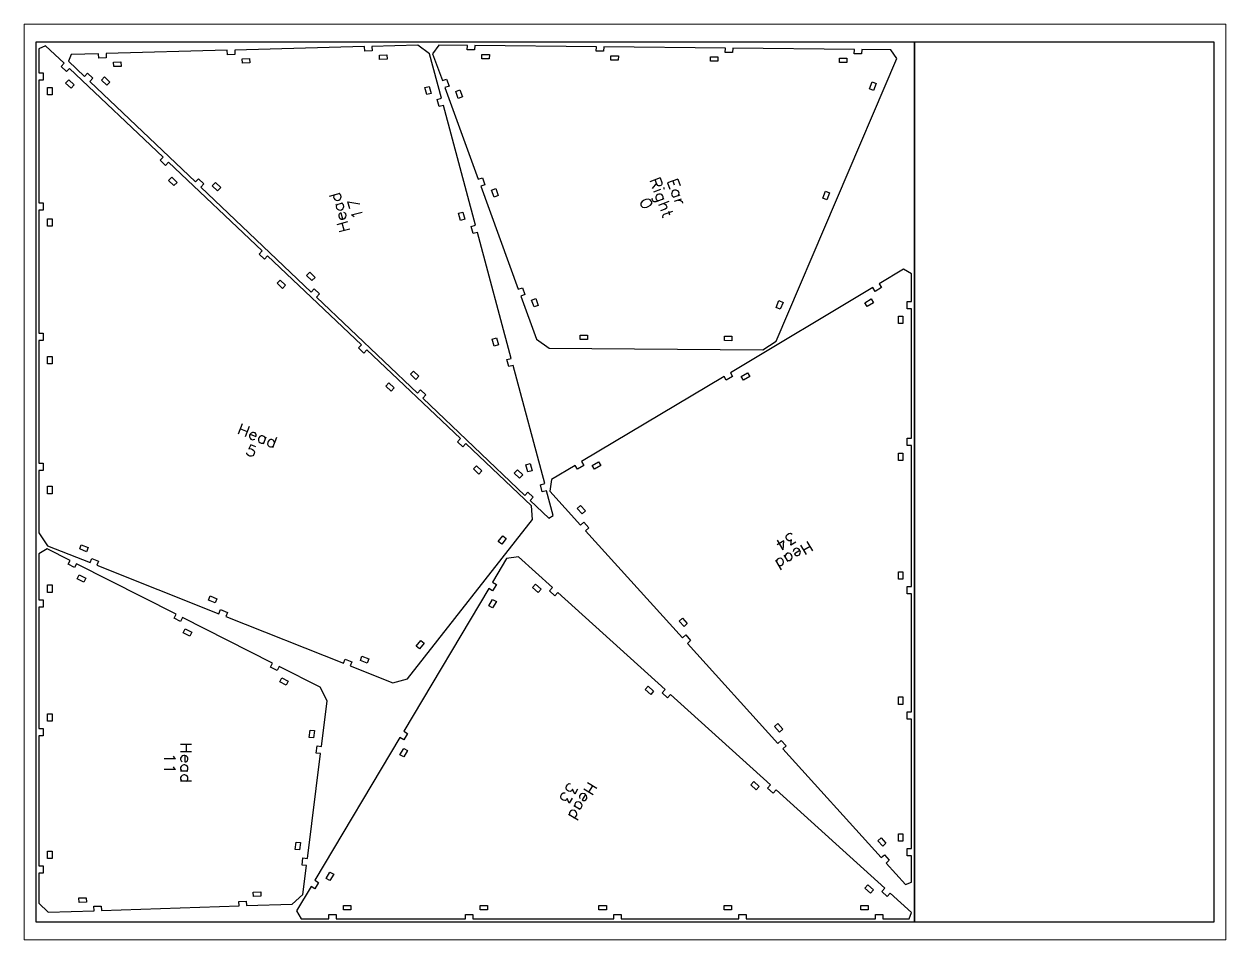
# Paper-space layout 'Layout' of a CAD drawing. Header units: millimetres, sheet in inches. Extents: x 0 to 10.5, y 0 to 8.
# The model-space entities are those that its viewports show. They can reach past a viewport. Long polylines and large blocks are cut down to what shows.
import ezdxf

# ---------------------------------------------------------------- set-up
doc = ezdxf.new("R2010")
doc.units = ezdxf.units.MM
doc.header["$MEASUREMENT"] = 0
for name, color, linetype, true_color in [('CuttingLine', 18, 'Continuous', 0x000000), ('ear_right_cuts', 7, 'Continuous', 0xffffff), ('ear_right_marks', 7, 'Continuous', 0xffffff), ('head_cuts', 7, 'Continuous', 0xffffff), ('head_marks', 7, 'Continuous', 0xffffff), ('Offcut', 18, 'Continuous', 0x000000), ('Sheet', 18, 'Continuous', 0x000000)]:
    doc.layers.add(name, color=color, linetype=linetype, true_color=true_color)

msp = doc.modelspace()

# ---------------------------------------------------------------- linework, layer by layer
at = {"layer": 'CuttingLine', "color": 18, "true_color": 0x000000}
msp.add_lwpolyline([(596.6, 0), (596.6, 597)], dxfattribs=at)
at = {"layer": 'ear_right_cuts', "color": 7, "true_color": 0xffffff}
for points in [[(269.42, 589.08), (276.02, 570.93), (278.84, 571.96), (280.55, 567.26), (277.73, 566.23), (300.39, 503.99), (303.21, 505.01), (304.92, 500.32), (302.1, 499.29), (327.55, 429.37), (330.37, 430.4), (332.08, 425.7), (329.26, 424.67), (339.91, 395.4), (348.43, 389.38), (493.68, 388.25), (502.52, 394.04), (584.44, 586.01), (580.59, 591.91), (560.7, 592.11), (560.67, 589.11), (555.67, 589.16), (555.7, 592.16), (473.12, 592.99), (473.09, 589.99), (468.09, 590.04), (468.12, 593.04), (385.54, 593.86), (385.51, 590.86), (380.51, 590.91), (380.54, 593.91), (297.96, 594.74), (297.93, 591.74), (292.93, 591.79), (292.96, 594.79), (273.6, 594.99)], [(307.9, 588.64), (307.87, 585.64), (302.87, 585.69), (302.9, 588.69)], [(395.48, 587.76), (395.45, 584.76), (390.45, 584.81), (390.48, 587.81)], [(463.06, 587.09), (463.03, 584.09), (458.03, 584.14), (458.06, 587.14)], [(550.64, 586.21), (550.61, 583.21), (545.61, 583.26), (545.64, 586.26)], [(285.08, 563.59), (287.9, 564.61), (289.61, 559.91), (286.79, 558.89)], [(568.66, 564.31), (565.9, 565.49), (567.86, 570.09), (570.62, 568.91)], [(309.45, 496.64), (312.27, 497.67), (313.98, 492.97), (311.16, 491.94)], [(536.98, 490.08), (534.22, 491.26), (536.18, 495.86), (538.94, 494.68)], [(336.61, 422.03), (339.43, 423.05), (341.14, 418.35), (338.32, 417.33)], [(505.3, 415.85), (502.54, 417.03), (504.51, 421.63), (507.27, 420.45)], [(369.63, 395.22), (369.65, 398.22), (374.65, 398.18), (374.63, 395.18)], [(467.57, 394.46), (467.6, 397.46), (472.6, 397.42), (472.57, 394.42)]]:
    msp.add_lwpolyline(points, close=True, dxfattribs=at)
at = {"layer": 'ear_right_marks', "color": 7, "true_color": 0xffffff}
for points in [[(423.87, 504.92), (416.82, 502.36)], [(421.37, 501.35), (418.53, 497.66)], [(421.61, 500.68), (420.51, 503.7)], [(422.31, 499.79), (421.61, 500.68)], [(422.77, 499.58), (422.31, 499.79)], [(423.56, 499.49), (422.77, 499.58)], [(424.23, 499.73), (423.56, 499.49)], [(423.87, 504.92), (424.97, 501.9)], [(424.78, 500.31), (424.23, 499.73)], [(425, 500.77), (424.78, 500.31)], [(424.97, 501.9), (425, 500.77)], [(426.31, 498.21), (426.1, 497.75)], [(426.77, 498), (426.31, 498.21)], [(426.55, 497.54), (426.77, 498)], [(435.85, 504.15), (428.81, 501.59)], [(428.81, 501.59), (430.39, 497.22)], [(432.5, 502.93), (433.47, 500.25)], [(435.85, 504.15), (437.44, 499.79)], [(413.11, 489.79), (411.55, 488.85)], [(414.11, 490.16), (413.11, 489.79)], [(415.91, 490.43), (414.11, 490.16)], [(417.16, 490.13), (415.91, 490.43)], [(417.87, 489.24), (417.16, 490.13)], [(418.5, 490.43), (418.59, 491.22)], [(418.87, 489.42), (418.5, 490.43)], [(424.08, 497.02), (419.38, 495.31)], [(420.94, 492.07), (420.85, 491.28)], [(420.85, 491.28), (421.22, 490.27)], [(421.37, 492.99), (420.94, 492.07)], [(426.4, 490.64), (421.03, 488.69)], [(421.22, 490.27), (421.8, 489.73)], [(422.25, 493.69), (421.37, 492.99)], [(421.8, 489.73), (422.71, 489.3)], [(422.92, 493.94), (422.25, 493.69)], [(424.05, 493.97), (422.92, 493.94)], [(424.97, 493.54), (424.05, 493.97)], [(425.55, 492.99), (424.97, 493.54)], [(425.4, 490.28), (425.82, 491.19)], [(425.92, 491.98), (425.55, 492.99)], [(425.82, 491.19), (425.92, 491.98)], [(426.1, 497.75), (426.55, 497.54)], [(431.71, 494.66), (431.61, 493.87)], [(431.61, 493.87), (431.98, 492.86)], [(432.13, 495.58), (431.71, 494.66)], [(431.98, 492.86), (432.56, 492.31)], [(433.02, 496.28), (432.13, 495.58)], [(437.17, 493.23), (432.47, 491.52)], [(432.56, 492.31), (433.48, 491.89)], [(433.69, 496.52), (433.02, 496.28)], [(438.15, 490.54), (433.45, 488.83)], [(434.82, 496.55), (433.69, 496.52)], [(435.73, 496.13), (434.82, 496.55)], [(436.31, 495.58), (435.73, 496.13)], [(436.13, 489.81), (437.26, 489.84)], [(436.16, 492.86), (436.59, 493.78)], [(436.68, 494.57), (436.31, 495.58)], [(436.59, 493.78), (436.68, 494.57)], [(437.26, 489.84), (438.18, 489.42)], [(411.55, 488.85), (410.79, 487.81)], [(410.79, 487.81), (410.82, 486.68)], [(410.82, 486.68), (411.06, 486.01)], [(411.06, 486.01), (411.77, 485.12)], [(411.77, 485.12), (413.02, 484.82)], [(413.02, 484.82), (414.82, 485.09)], [(414.82, 485.09), (415.82, 485.46)], [(415.82, 485.46), (417.38, 486.41)], [(417.38, 486.41), (418.14, 487.44)], [(418.11, 488.57), (417.87, 489.24)], [(418.14, 487.44), (418.11, 488.57)], [(419.45, 488.87), (418.87, 489.42)], [(419.91, 488.66), (419.45, 488.87)], [(421.03, 488.69), (419.91, 488.66)], [(429.73, 488.81), (422.68, 486.25)], [(427.38, 483.78), (424.03, 482.56)], [(426.04, 487.47), (427.41, 486.83)], [(432.17, 482.1), (426.47, 480.02)], [(428.27, 484.48), (427.38, 483.78)], [(427.41, 486.83), (427.99, 486.28)], [(427.99, 486.28), (428.36, 485.27)], [(428.36, 485.27), (428.27, 484.48)], [(429.46, 482.25), (430.31, 479.9)], [(438.18, 489.42), (438.76, 488.87)], [(438.76, 488.87), (439.12, 487.86)], [(425.58, 479.32), (425.49, 478.53)], [(425.49, 478.53), (425.74, 477.86)], [(426.47, 480.02), (425.58, 479.32)]]:
    msp.add_lwpolyline(points, dxfattribs=at)
at = {"layer": 'head_cuts', "color": 7, "true_color": 0xffffff}
for points in [[(7.9, 255.27), (36.85, 243.78), (37.96, 246.57), (42.61, 244.73), (41.5, 241.94), (124.28, 209.08), (125.39, 211.87), (130.04, 210.02), (128.93, 207.24), (208.81, 175.53), (209.92, 178.32), (214.57, 176.47), (213.46, 173.69), (242.41, 162.19), (252.24, 164.85), (337.21, 273.07), (336.51, 282.43), (291.98, 324.57), (289.92, 322.39), (286.29, 325.82), (288.35, 328), (224.69, 388.24), (222.63, 386.06), (219, 389.5), (221.06, 391.68), (157.4, 451.91), (155.34, 449.74), (151.71, 453.17), (153.77, 455.35), (90.11, 515.59), (88.05, 513.41), (84.42, 516.85), (86.48, 519.03), (22.82, 579.26), (20.76, 577.08), (17.12, 580.52), (19.19, 582.7), (6.61, 594.6), (2, 592.61), (2, 576.33), (5, 576.33), (5, 571.33), (2, 571.33), (2, 487.97), (5, 487.97), (5, 482.97), (2, 482.97), (2, 399.6), (5, 399.6), (5, 394.6), (2, 394.6), (2, 311.23), (5, 311.23), (5, 306.23), (2, 306.23), (2, 263.97)], [(351.29, 275.7), (346.77, 292.58), (343.87, 291.8), (342.58, 296.63), (345.48, 297.41), (323.99, 377.61), (321.09, 376.83), (319.8, 381.66), (322.69, 382.44), (299.79, 467.9), (296.89, 467.12), (295.6, 471.95), (298.5, 472.73), (276.69, 554.12), (273.79, 553.34), (272.5, 558.17), (275.4, 558.95), (267.33, 589.04), (259.34, 595), (228.2, 594.17), (228.28, 591.17), (223.29, 591.04), (223.21, 594.04), (135, 591.68), (135.08, 588.68), (130.08, 588.55), (130, 591.55), (47.65, 589.35), (47.73, 586.35), (42.73, 586.22), (42.65, 589.22), (23.98, 588.72), (22.23, 584.17), (33.12, 573.81), (35.19, 575.98), (38.81, 572.54), (36.74, 570.36), (108.44, 502.16), (110.51, 504.33), (114.13, 500.89), (112.06, 498.71), (186.98, 427.44), (189.05, 429.62), (192.67, 426.17), (190.6, 424), (259.07, 358.86), (261.14, 361.03), (264.76, 357.59), (262.7, 355.41), (332.05, 289.43), (334.12, 291.61), (337.74, 288.16), (335.67, 285.99), (348.34, 273.94)], [(238.36, 588.44), (238.44, 585.44), (233.44, 585.31), (233.36, 588.3)], [(57.8, 583.62), (57.88, 580.62), (52.88, 580.49), (52.8, 583.49)], [(145.16, 585.95), (145.24, 582.95), (140.24, 582.82), (140.16, 585.82)], [(25.96, 568.03), (23.9, 565.85), (20.26, 569.29), (22.33, 571.47)], [(44.5, 571.27), (46.57, 573.44), (50.19, 569.99), (48.12, 567.82)], [(8, 566.33), (11, 566.33), (11, 561.33), (8, 561.33)], [(268.31, 562.22), (265.41, 561.45), (264.12, 566.28), (267.01, 567.05)], [(95.86, 501.88), (93.8, 499.7), (90.17, 503.14), (92.23, 505.32)], [(119.82, 499.61), (121.89, 501.79), (125.51, 498.34), (123.44, 496.17)], [(291.18, 476.87), (288.28, 476.09), (286.99, 480.92), (289.88, 481.7)], [(8, 477.08), (11, 477.08), (11, 472.08), (8, 472.08)], [(183.87, 438.68), (185.94, 440.86), (189.56, 437.41), (187.49, 435.24)], [(589.15, 442.9), (572.66, 433.05), (574.19, 430.48), (569.9, 427.92), (568.36, 430.49), (471.53, 372.69), (473.07, 370.12), (468.77, 367.55), (467.24, 370.13), (370.4, 312.33), (371.94, 309.75), (367.65, 307.19), (366.11, 309.77), (350.12, 300.22), (348.93, 292.26), (369.82, 269.15), (372.04, 271.17), (375.4, 267.46), (373.17, 265.45), (438.96, 192.69), (441.19, 194.7), (444.54, 190.99), (442.32, 188.98), (503.76, 121.04), (505.98, 123.05), (509.33, 119.34), (507.11, 117.33), (573.85, 43.52), (576.08, 45.53), (579.43, 41.82), (577.21, 39.81), (590.34, 25.28), (594.6, 26.92), (594.6, 44.78), (591.6, 44.78), (591.6, 49.78), (594.6, 49.78), (594.6, 137.58), (591.6, 137.58), (591.6, 142.58), (594.6, 142.58), (594.6, 222.55), (591.6, 222.55), (591.6, 227.55), (594.6, 227.55), (594.6, 323.18), (591.6, 323.18), (591.6, 328.18), (594.6, 328.18), (594.6, 415.98), (591.6, 415.98), (591.6, 420.98), (594.6, 420.98), (594.6, 439.8)], [(169.58, 432.12), (167.52, 429.94), (163.89, 433.38), (165.95, 435.56)], [(567.14, 422.78), (568.68, 420.2), (564.39, 417.64), (562.85, 420.21)], [(588.6, 405.98), (585.6, 405.98), (585.6, 410.98), (588.6, 410.98)], [(314.05, 391.51), (311.15, 390.73), (309.86, 395.56), (312.76, 396.34)], [(8, 383.6), (11, 383.6), (11, 378.6), (8, 378.6)], [(254.36, 371.63), (256.42, 373.8), (260.05, 370.36), (257.98, 368.18)], [(483.19, 372.67), (484.73, 370.09), (480.43, 367.53), (478.9, 370.1)], [(243.31, 362.36), (241.24, 360.19), (237.61, 363.62), (239.67, 365.8)], [(336.92, 306.16), (334.02, 305.38), (332.73, 310.21), (335.63, 310.98)], [(382.06, 312.3), (383.6, 309.73), (379.31, 307.16), (377.77, 309.74)], [(588.6, 313.18), (585.6, 313.18), (585.6, 318.18), (588.6, 318.18)], [(302.77, 306.09), (300.71, 303.91), (297.08, 307.35), (299.14, 309.53)], [(324.84, 304.58), (326.91, 306.75), (330.53, 303.3), (328.46, 301.13)], [(8, 295.57), (11, 295.57), (11, 290.57), (8, 290.57)], [(367.56, 280.6), (369.79, 282.61), (373.14, 278.9), (370.92, 276.89)], [(316.34, 256.2), (313.98, 258.06), (317.07, 261.99), (319.43, 260.14)], [(2, 249.74), (2.01, 218.59), (5.01, 218.59), (5.01, 213.59), (2.01, 213.59), (2.02, 131.21), (5.02, 131.21), (5.02, 126.21), (2.02, 126.21), (2.04, 37.97), (5.04, 37.97), (5.04, 32.97), (2.04, 32.97), (2.04, 12.6), (8.39, 6.46), (39.52, 7.5), (39.42, 10.5), (44.42, 10.66), (44.52, 7.67), (137.97, 10.78), (137.87, 13.78), (142.87, 13.94), (142.97, 10.94), (174.1, 11.98), (181.24, 18.49), (183.71, 38.08), (180.74, 38.46), (181.36, 43.42), (184.34, 43.04), (193.3, 114.1), (190.33, 114.47), (190.95, 119.43), (193.93, 119.06), (197.83, 149.96), (192.96, 159.14), (165.19, 173.24), (163.83, 170.56), (159.37, 172.83), (160.73, 175.5), (99.65, 206.51), (98.3, 203.84), (93.84, 206.1), (95.2, 208.77), (27.72, 243.03), (26.36, 240.36), (21.9, 242.62), (23.26, 245.3), (7.66, 253.22)], [(29.77, 253.05), (30.88, 255.84), (35.53, 253.99), (34.42, 251.2)], [(319.66, 246.48), (310.11, 230.49), (312.69, 228.95), (310.13, 224.66), (307.55, 226.2), (249.75, 129.37), (252.33, 127.83), (249.77, 123.53), (247.19, 125.07), (189.39, 28.24), (191.97, 26.7), (189.4, 22.41), (186.83, 23.95), (176.98, 7.45), (180.08, 2), (198.91, 2), (198.91, 5), (203.91, 5), (203.91, 2), (291.71, 2), (291.71, 5), (296.71, 5), (296.71, 2), (392.33, 2), (392.33, 5), (397.33, 5), (397.33, 2), (477.31, 2), (477.31, 5), (482.31, 5), (482.31, 2), (570.11, 2), (570.11, 5), (575.11, 5), (575.11, 2), (592.96, 2), (594.6, 6.26), (580.07, 19.39), (578.06, 17.17), (574.35, 20.52), (576.37, 22.75), (502.56, 89.49), (500.54, 87.27), (496.83, 90.62), (498.85, 92.84), (430.9, 154.29), (428.89, 152.06), (425.18, 155.41), (427.19, 157.64), (354.44, 223.43), (352.42, 221.2), (348.71, 224.56), (350.73, 226.78), (327.62, 247.67)], [(588.6, 232.55), (585.6, 232.55), (585.6, 237.55), (588.6, 237.55)], [(8, 228.59), (11, 228.59), (11, 223.59), (8, 223.59)], [(33.92, 233.16), (32.56, 230.48), (28.1, 232.75), (29.46, 235.42)], [(342.99, 225.69), (340.98, 223.46), (337.27, 226.81), (339.29, 229.04)], [(117.2, 218.35), (118.31, 221.13), (122.96, 219.29), (121.85, 216.5)], [(310.14, 218.83), (312.72, 217.29), (310.15, 213), (307.58, 214.54)], [(436.7, 204.13), (438.93, 206.14), (442.28, 202.44), (440.06, 200.42)], [(105.85, 196.63), (104.5, 193.96), (100.04, 196.22), (101.4, 198.9)], [(260.58, 185.19), (258.22, 187.04), (261.31, 190.97), (263.66, 189.12)], [(220.32, 177.42), (221.43, 180.21), (226.07, 178.36), (224.97, 175.57)], [(171.39, 163.36), (170.03, 160.69), (165.57, 162.95), (166.93, 165.63)], [(419.46, 156.54), (417.45, 154.32), (413.74, 157.67), (415.75, 159.9)], [(588.6, 147.58), (585.6, 147.58), (585.6, 152.58), (588.6, 152.58)], [(8.02, 141.21), (11.02, 141.21), (11.02, 136.21), (8.02, 136.21)], [(501.5, 132.48), (503.72, 134.49), (507.08, 130.78), (504.85, 128.77)], [(188.6, 124.77), (185.63, 125.14), (186.25, 130.1), (189.23, 129.73)], [(249.78, 117.7), (252.35, 116.17), (249.79, 111.87), (247.22, 113.41)], [(491.11, 91.75), (489.1, 89.52), (485.39, 92.88), (487.41, 95.1)], [(588.6, 54.78), (585.6, 54.78), (585.6, 59.78), (588.6, 59.78)], [(179.01, 48.76), (176.04, 49.13), (176.66, 54.09), (179.64, 53.72)], [(571.6, 54.96), (573.82, 56.97), (577.18, 53.26), (574.95, 51.25)], [(8.04, 47.97), (11.04, 47.97), (11.04, 42.97), (8.04, 42.97)], [(199.67, 33.75), (202.24, 32.21), (199.68, 27.92), (197.1, 29.46)], [(568.63, 21.65), (566.62, 19.43), (562.91, 22.78), (564.92, 25)], [(29.33, 13.16), (29.23, 16.16), (34.23, 16.33), (34.33, 13.33)], [(147.77, 17.11), (147.67, 20.1), (152.66, 20.27), (152.76, 17.27)], [(208.91, 8), (208.91, 11), (213.91, 11), (213.91, 8)], [(301.71, 8), (301.71, 11), (306.71, 11), (306.71, 8)], [(382.33, 8), (382.33, 11), (387.33, 11), (387.33, 8)], [(467.31, 8), (467.31, 11), (472.31, 11), (472.31, 8)], [(560.11, 8), (560.11, 11), (565.11, 11), (565.11, 8)]]:
    msp.add_lwpolyline(points, close=True, dxfattribs=at)
at = {"layer": 'head_marks', "color": 7, "true_color": 0xffffff}
for points in [[(199.42, 492.62), (206.66, 494.57)], [(202.36, 492.67), (202.2, 491.89)], [(202.2, 491.89), (202.48, 490.86)], [(202.87, 493.55), (202.36, 492.67)], [(202.48, 490.86), (203.01, 490.26)], [(203.01, 490.26), (203.88, 489.75)], [(203.88, 489.75), (205.01, 489.69)], [(205.01, 489.69), (205.7, 489.87)], [(206.5, 493.78), (205.63, 494.29)], [(205.7, 489.87), (206.64, 490.49)], [(207.03, 493.19), (206.5, 493.78)], [(206.64, 490.49), (207.15, 491.37)], [(207.31, 492.15), (207.03, 493.19)], [(207.15, 491.37), (207.31, 492.15)], [(203.59, 486.72), (208.42, 488.01)], [(204.12, 486.12), (203.96, 485.34)], [(203.96, 485.34), (204.23, 484.3)], [(204.62, 486.99), (204.12, 486.12)], [(204.23, 484.3), (204.76, 483.71)], [(204.76, 483.71), (205.64, 483.2)], [(205.64, 483.2), (206.77, 483.13)], [(206.77, 483.13), (207.46, 483.32)], [(208.26, 487.23), (207.38, 487.73)], [(207.46, 483.32), (208.4, 483.94)], [(208.79, 486.63), (208.26, 487.23)], [(208.4, 483.94), (208.9, 484.81)], [(209.06, 485.6), (208.79, 486.63)], [(208.9, 484.81), (209.06, 485.6)], [(209.92, 481.02), (209.05, 481.52)], [(211.84, 488.74), (220.01, 487.24)], [(213.14, 483.92), (211.84, 488.74)], [(214.25, 479.78), (221.49, 481.72)], [(204.59, 473.31), (211.84, 475.25)], [(205.78, 479.91), (205.62, 479.13)], [(205.62, 479.13), (205.9, 478.09)], [(206.03, 480.35), (205.78, 479.91)], [(205.9, 478.09), (206.43, 477.5)], [(206.63, 480.88), (206.03, 480.35)], [(206.43, 477.5), (207.3, 476.99)], [(207.32, 481.06), (206.63, 480.88)], [(207.3, 476.99), (208.43, 476.92)], [(208.43, 476.92), (207.32, 481.06)], [(209.34, 469.4), (208.04, 474.23)], [(208.43, 476.92), (209.12, 477.11)], [(209.12, 477.11), (210.06, 477.73)], [(210.45, 480.42), (209.92, 481.02)], [(210.06, 477.73), (210.57, 478.6)], [(210.73, 479.39), (210.45, 480.42)], [(210.57, 478.6), (210.73, 479.39)], [(215.56, 479.02), (214.25, 479.78)], [(216.09, 478.42), (215.56, 479.02)], [(205.89, 468.48), (213.13, 470.42)], [(140.17, 337.96), (137.41, 330.99)], [(138.85, 334.64), (143.5, 332.8)], [(144.82, 336.12), (142.05, 329.15)], [(145.17, 330.22), (145.1, 329.09)], [(145.1, 329.09), (145.5, 328.16)], [(145.43, 330.88), (145.17, 330.22)], [(146.16, 331.74), (145.43, 330.88)], [(145.43, 330.88), (149.41, 329.3)], [(145.5, 328.16), (146.04, 327.57)], [(146.04, 327.57), (147.03, 327.17)], [(147.09, 332.15), (146.16, 331.74)], [(147.03, 327.17), (147.83, 327.24)], [(147.88, 332.21), (147.09, 332.15)], [(147.83, 327.24), (148.76, 327.64)], [(148.88, 331.82), (147.88, 332.21)], [(149.41, 331.22), (148.88, 331.82)], [(149.61, 330.76), (149.41, 331.22)], [(149.41, 329.3), (149.68, 329.96)], [(149.68, 329.96), (149.61, 330.76)], [(151.14, 327.85), (151.08, 326.72)], [(151.08, 326.72), (151.48, 325.79)], [(151.41, 328.51), (151.14, 327.85)], [(152.13, 329.37), (151.41, 328.51)], [(153.06, 329.77), (152.13, 329.37)], [(153.86, 329.84), (153.06, 329.77)], [(154.85, 329.45), (153.86, 329.84)], [(156.18, 328.92), (154.34, 324.27)], [(155.38, 328.85), (154.85, 329.45)], [(155.78, 327.92), (155.38, 328.85)], [(158.44, 326.87), (157.71, 326.01)], [(159.37, 327.27), (158.44, 326.87)], [(160.16, 327.34), (159.37, 327.27)], [(161.16, 326.95), (160.16, 327.34)], [(163.41, 328.74), (160.64, 321.77)], [(161.69, 326.35), (161.16, 326.95)], [(143.24, 317.61), (143.17, 318.41)], [(146.07, 323.79), (144.56, 320.93)], [(144.56, 320.93), (145.02, 321.13)], [(145.02, 321.13), (146.15, 321.07)], [(149.39, 322.47), (146.07, 323.79)], [(146.15, 321.07), (147.14, 320.67)], [(147.14, 320.67), (148.01, 319.95)], [(148.01, 319.95), (148.41, 319.02)], [(148.41, 319.02), (148.34, 317.89)], [(151.48, 325.79), (152.01, 325.2)], [(152.01, 325.2), (153.01, 324.8)], [(153.01, 324.8), (153.8, 324.87)], [(153.8, 324.87), (154.73, 325.27)], [(157.45, 325.34), (157.39, 324.22)], [(157.39, 324.22), (157.79, 323.29)], [(157.71, 326.01), (157.45, 325.34)], [(157.79, 323.29), (158.32, 322.69)], [(158.32, 322.69), (159.32, 322.3)], [(159.32, 322.3), (160.11, 322.37)], [(160.11, 322.37), (161.04, 322.77)], [(162.09, 325.42), (161.69, 326.35)], [(143.44, 317.15), (143.24, 317.61)], [(144.3, 316.42), (143.44, 317.15)], [(145.3, 316.02), (144.3, 316.42)], [(146.43, 315.96), (145.3, 316.02)], [(147.35, 316.36), (146.43, 315.96)], [(148.08, 317.23), (147.35, 316.36)], [(148.34, 317.89), (148.08, 317.23)], [(509.33, 261.13), (509.58, 262.11)], [(509.57, 260.03), (509.33, 261.13)], [(509.58, 262.11), (510.31, 262.97)], [(510.31, 262.97), (511.23, 263.51)], [(511.23, 263.51), (512.34, 263.76)], [(512.34, 263.76), (512.82, 263.63)], [(512.82, 263.63), (513.5, 263.2)], [(507.91, 258.62), (503.31, 255.88)], [(507.41, 252.5), (503.57, 258.94)], [(507.41, 252.5), (507.91, 258.62)], [(509.94, 259.41), (509.57, 260.03)], [(510.79, 258.68), (509.94, 259.41)], [(511.28, 258.55), (510.79, 258.68)], [(512.08, 258.61), (511.28, 258.55)], [(513, 259.16), (512.08, 258.61)], [(512.62, 255.61), (513, 259.16)], [(516, 257.62), (512.62, 255.61)], [(515.8, 253.43), (514.88, 252.88)], [(516.59, 253.49), (515.8, 253.43)], [(517.57, 253.24), (516.59, 253.49)], [(518.43, 252.5), (517.57, 253.24)], [(523.32, 249.19), (519.48, 255.63)], [(525.78, 254.81), (521.49, 252.25)], [(527.61, 251.75), (523.77, 258.19)], [(506.15, 238.93), (502.3, 245.37)], [(503.1, 245.43), (502.85, 244.45)], [(503.53, 246.11), (503.1, 245.43)], [(504.45, 246.66), (503.53, 246.11)], [(505.25, 246.72), (504.45, 246.66)], [(506.23, 246.47), (505.25, 246.72)], [(507.08, 245.73), (506.23, 246.47)], [(507.45, 245.12), (507.08, 245.73)], [(507.69, 244.01), (507.45, 245.12)], [(510.69, 244.56), (508.13, 248.85)], [(508.93, 248.91), (508.68, 247.93)], [(509.36, 249.58), (508.93, 248.91)], [(510.28, 250.13), (509.36, 249.58)], [(510.14, 245.48), (511.12, 245.23)], [(511.07, 250.19), (510.28, 250.13)], [(512.05, 249.95), (511.07, 250.19)], [(511.12, 245.23), (511.92, 245.29)], [(511.92, 245.29), (512.84, 245.84)], [(512.91, 249.21), (512.05, 249.95)], [(512.84, 245.84), (513.27, 246.51)], [(513.27, 248.6), (512.91, 249.21)], [(513.52, 247.49), (513.27, 248.6)], [(513.27, 246.51), (513.52, 247.49)], [(514.45, 252.21), (514.2, 251.23)], [(514.88, 252.88), (514.45, 252.21)], [(518.79, 251.89), (515.11, 249.69)], [(515.11, 249.69), (515.48, 249.08)], [(515.48, 249.08), (516.15, 248.65)], [(516.15, 248.65), (516.64, 248.53)], [(516.64, 248.53), (517.44, 248.59)], [(517.44, 248.59), (518.36, 249.14)], [(518.36, 249.14), (518.79, 249.81)], [(518.79, 251.89), (518.43, 252.5)], [(519.04, 250.79), (518.79, 251.89)], [(518.79, 249.81), (519.04, 250.79)], [(504.32, 242), (505.3, 241.75)], [(505.3, 241.75), (506.09, 241.81)], [(506.09, 241.81), (507.01, 242.36)], [(507.01, 242.36), (507.44, 243.04)], [(507.44, 243.04), (507.69, 244.01)], [(105.74, 120.39), (98.24, 120.39)], [(105.74, 115.39), (98.24, 115.39)], [(102.17, 120.39), (102.17, 115.39)], [(94.74, 110.57), (87.24, 110.57)], [(93.31, 112.35), (93.67, 111.64)], [(93.67, 111.64), (94.74, 110.57)], [(98.6, 111.82), (98.24, 111.1)], [(98.24, 111.1), (98.24, 110.03)], [(98.24, 110.03), (98.6, 109.32)], [(99.31, 112.53), (98.6, 111.82)], [(98.6, 109.32), (99.31, 108.6)], [(99.31, 106.1), (98.6, 105.39)], [(100.38, 112.89), (99.31, 112.53)], [(100.38, 106.46), (99.31, 106.1)], [(101.1, 112.89), (100.38, 112.89)], [(101.1, 106.46), (100.38, 106.46)], [(101.1, 112.89), (101.1, 108.6)], [(102.17, 112.53), (101.1, 112.89)], [(101.1, 108.6), (101.81, 108.6)], [(102.17, 106.1), (101.1, 106.46)], [(101.81, 108.6), (102.52, 108.96)], [(102.88, 111.82), (102.17, 112.53)], [(102.88, 105.39), (102.17, 106.1)], [(102.52, 108.96), (102.88, 109.32)], [(103.24, 111.1), (102.88, 111.82)], [(102.88, 109.32), (103.24, 110.03)], [(103.24, 110.03), (103.24, 111.1)], [(94.74, 103.42), (87.24, 103.42)], [(93.31, 105.21), (93.67, 104.5)], [(93.67, 104.5), (94.74, 103.42)], [(98.6, 105.39), (98.24, 104.67)], [(98.24, 104.67), (98.24, 103.6)], [(98.24, 103.6), (98.6, 102.89)], [(103.24, 102.17), (98.24, 102.17)], [(98.6, 98.6), (98.24, 97.89)], [(98.6, 102.89), (99.31, 102.17)], [(99.31, 99.32), (98.6, 98.6)], [(100.38, 99.67), (99.31, 99.32)], [(101.1, 99.67), (100.38, 99.67)], [(102.17, 99.32), (101.1, 99.67)], [(102.17, 102.17), (102.88, 102.89)], [(102.88, 98.6), (102.17, 99.32)], [(103.24, 104.67), (102.88, 105.39)], [(102.88, 102.89), (103.24, 103.6)], [(103.24, 97.89), (102.88, 98.6)], [(103.24, 103.6), (103.24, 104.67)], [(98.24, 97.89), (98.24, 96.82)], [(98.24, 96.82), (98.6, 96.1)], [(105.74, 95.39), (98.24, 95.39)], [(98.6, 96.1), (99.31, 95.39)], [(102.17, 95.39), (102.88, 96.1)], [(102.88, 96.1), (103.24, 96.82)], [(103.24, 96.82), (103.24, 97.89)], [(360.06, 90.86), (360.3, 91.96)], [(360.31, 89.88), (360.06, 90.86)], [(360.3, 91.96), (360.85, 92.88)], [(361.04, 89.02), (360.31, 89.88)], [(360.85, 92.88), (361.71, 93.62)], [(361.71, 93.62), (362.2, 93.74)], [(362.2, 93.74), (362.99, 93.68)], [(364.47, 89.89), (363.92, 88.97)], [(365.83, 86.58), (364.47, 89.89)], [(367.84, 89.96), (365.83, 86.58)], [(378.38, 86.16), (371.94, 90)], [(380.95, 90.45), (374.51, 94.3)], [(377.88, 92.28), (375.32, 87.99)], [(356.4, 84.73), (356.64, 85.83)], [(356.65, 83.75), (356.4, 84.73)], [(356.64, 85.83), (357.19, 86.75)], [(357.38, 82.89), (356.65, 83.75)], [(357.19, 86.75), (358.05, 87.49)], [(358, 82.52), (357.38, 82.89)], [(359.1, 82.28), (358, 82.52)], [(358.05, 87.49), (358.54, 87.61)], [(358.54, 87.61), (359.33, 87.55)], [(359.59, 82.41), (359.1, 82.28)], [(360.26, 82.84), (359.59, 82.41)], [(360.81, 83.76), (360.26, 82.84)], [(362.17, 80.45), (360.81, 83.76)], [(361.66, 88.66), (361.04, 89.02)], [(362.76, 88.41), (361.66, 88.66)], [(364.18, 83.82), (362.17, 80.45)], [(363.25, 88.54), (362.76, 88.41)], [(363.92, 88.97), (363.25, 88.54)], [(369.2, 85.4), (369.14, 84.61)], [(369.14, 84.61), (369.39, 83.63)], [(369.75, 86.32), (369.2, 85.4)], [(370.42, 86.75), (369.75, 86.32)], [(371.4, 87), (370.42, 86.75)], [(373.12, 86.39), (370.92, 82.71)], [(370.92, 82.71), (371.53, 82.35)], [(372.5, 86.76), (371.4, 87)], [(371.53, 82.35), (372.33, 82.29)], [(372.33, 82.29), (372.82, 82.41)], [(373.12, 86.39), (372.5, 86.76)], [(372.82, 82.41), (373.49, 82.84)], [(373.85, 85.54), (373.12, 86.39)], [(373.49, 82.84), (374.04, 83.76)], [(374.1, 84.56), (373.85, 85.54)], [(374.04, 83.76), (374.1, 84.56)], [(362.43, 74.06), (362.37, 73.26)], [(362.97, 74.98), (362.43, 74.06)], [(363.65, 75.41), (362.97, 74.98)], [(364.63, 75.65), (363.65, 75.41)], [(365.73, 75.41), (364.63, 75.65)], [(369.46, 76.09), (365.17, 78.66)], [(366.34, 75.05), (365.73, 75.41)], [(365.9, 79.88), (365.84, 79.09)], [(365.84, 79.09), (366.09, 78.11)], [(366.45, 80.8), (365.9, 79.88)], [(367.08, 74.19), (366.34, 75.05)], [(367.13, 81.23), (366.45, 80.8)], [(367.33, 73.21), (367.08, 74.19)], [(368.11, 81.48), (367.13, 81.23)], [(369.21, 81.24), (368.11, 81.48)], [(368.54, 76.64), (369.52, 76.89)], [(369.82, 80.87), (369.21, 81.24)], [(369.52, 76.89), (370.2, 77.32)], [(370.56, 80.02), (369.82, 80.87)], [(370.2, 77.32), (370.75, 78.24)], [(370.81, 79.04), (370.56, 80.02)], [(370.75, 78.24), (370.81, 79.04)], [(368.13, 68.99), (361.69, 72.83)], [(362.37, 73.26), (362.61, 72.28)], [(365.07, 70.82), (366.05, 71.06)], [(366.05, 71.06), (366.72, 71.49)], [(366.72, 71.49), (367.27, 72.41)], [(367.27, 72.41), (367.33, 73.21)]]:
    msp.add_lwpolyline(points, dxfattribs=at)
at = {"layer": 'Offcut', "color": 18, "true_color": 0x000000}
msp.add_lwpolyline([(596.6, 0), (800, 0), (800, 597), (596.6, 597)], close=True, dxfattribs=at)
at = {"layer": 'Sheet', "color": 18, "true_color": 0x000000}
msp.add_lwpolyline([(0, 0), (800, 0), (800, 597), (0, 597)], close=True, dxfattribs=at)

psp = doc.layouts.new('Layout')

# ---------------------------------------------------------------- viewports
at = {"layer": '0'}
psp.add_viewport(center=(5.25, 4), size=(10.5, 8), view_center_point=(400, 298.5), view_height=621.71429, dxfattribs=at)

doc.saveas('drawing.dxf')
